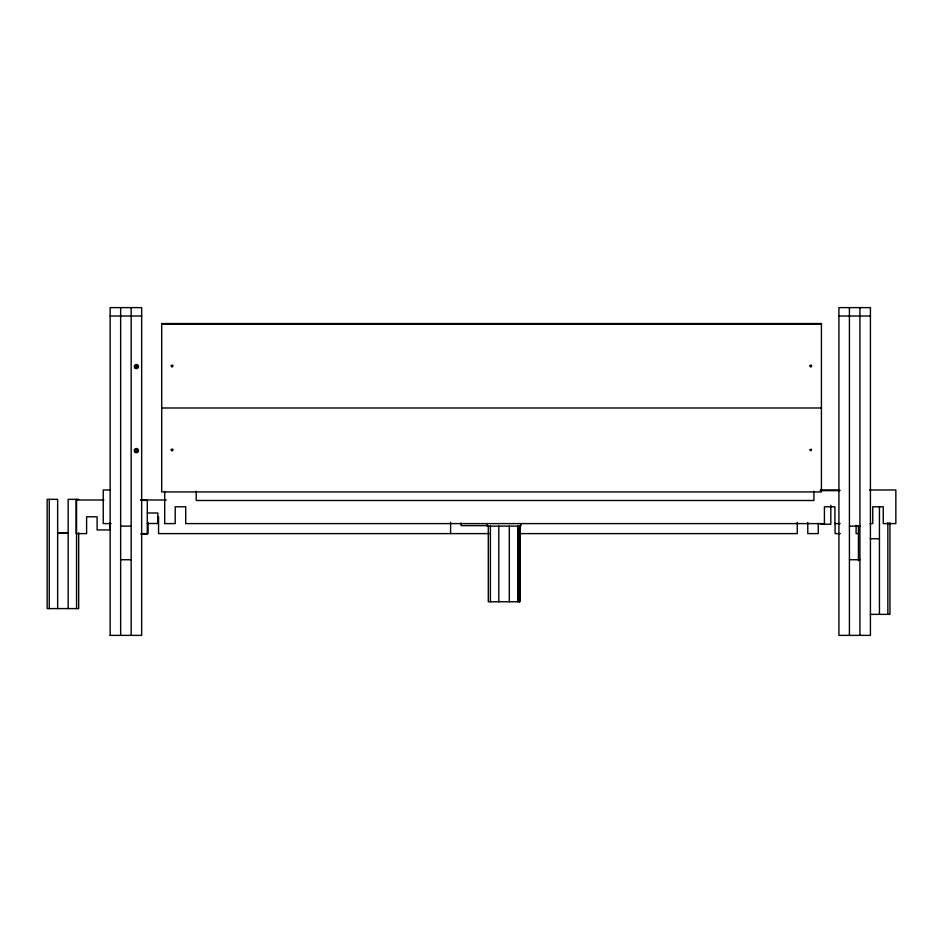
<?xml version="1.0" encoding="UTF-8"?>
<svg xmlns="http://www.w3.org/2000/svg" width="943" height="943" viewBox="0 0 943 943"><rect width="100%" height="100%" fill="white"/><g stroke="black" fill="none" stroke-linecap="round" stroke-linejoin="round"><path stroke-width="1.41" d="M110.142 316.023L141.662 316.023M838.916 316.023L870.424 316.023M161.701 324.038L821.424 324.038M161.701 407.989L821.424 407.989M110.555 489.983L103.247 489.983L103.247 523.601L111.121 523.601M820.375 489.983L839.694 489.983M869.54 489.983L895.85 489.983L895.85 523.601L883.249 523.601L883.249 506.792L872.735 506.792L872.735 523.601L870.118 523.601M820.316 490.631L840.013 490.631M78.67 499.342L68.155 499.342L68.155 608.589M103.871 500.002L76.1 500.002L76.1 533.608L86.603 533.608L86.603 516.799L97.105 516.799L97.105 529.931L109.718 529.931L109.718 522.811M140.413 500.002L166.204 500.002M140.731 500.379L147.297 500.379L147.297 533.997L140.731 533.997M147.297 512.992L157.799 512.992L157.799 523.495L147.297 523.495M840.178 523.601L834.92 523.601L834.92 506.792L824.418 506.792L824.418 523.601L185.712 523.601L185.712 506.792L175.209 506.792L175.209 523.601L164.695 523.601L164.695 491.444M820.316 524.249L830.818 524.249L830.818 505.248M487.413 525.628L461.103 525.628L461.103 523M120.645 526.123L131.16 526.123M849.419 526.123L859.922 526.123M57.653 532.96L68.155 532.96M57.653 533.255L68.155 533.255M141.497 533.608L148.063 533.608L148.063 522.41M489.417 533.608L158.565 533.608L158.565 516.799M518.438 533.608L797.271 533.608L797.271 522.41M840.343 533.608L835.085 533.608L835.085 523.377M858.896 533.608L856.103 533.608L856.103 525.204M870.248 538.736L879.442 538.736M120.645 559.741L131.16 559.741M849.419 559.741L859.922 559.741M870.248 614.365L889.944 614.365L889.944 522.599M110.131 635.382L141.662 635.382L141.662 307.618L110.142 307.618L110.142 635.382M887.846 522.599L887.846 614.365M879.442 506.58L879.442 614.365M859.922 307.618L859.922 635.382M858.436 525.51L858.436 560.767M849.419 307.618L849.419 635.382M818.276 523.377L818.276 533.608L807.774 533.608L807.774 522.41M813.915 491.303L813.915 500.497L196.215 500.497L196.215 491.303M520.866 523.495L520.866 526.123L487.248 526.123L487.248 523.495M519.805 526.123L519.805 601.764L488.309 601.764L488.297 526.123M519.734 526.123L519.617 601.764M519.475 526.123L519.475 601.764M519.287 526.123L519.287 601.764M517.707 526.123L517.707 601.764M509.303 526.123L509.303 601.764M498.8 526.123L498.8 601.764M490.395 526.123L490.395 601.764M450.601 522.233L450.601 533.608M131.16 307.618L131.16 635.382M120.645 307.618L120.645 635.382M78.67 532.842L78.67 608.589L47.15 608.589L47.15 499.342L57.653 499.342L57.653 608.589M76.56 499.342L76.56 608.589M49.248 499.342L49.248 608.589M135.391 366.285C136.676 370.293 138.515 363.456 135.391 366.285M135.391 450.33C136.676 454.337 138.515 447.501 135.391 450.33M171.202 365.743C172.486 369.75 174.314 362.914 171.202 365.743M810.096 449.717C811.051 452.994 812.701 447.489 810.096 449.717M809.931 365.672C810.921 369.762 813.243 363.079 809.931 365.672M171.225 449.587C172.097 453.701 174.632 447.088 171.225 449.587M870.424 307.618L838.916 307.618L838.916 635.382L870.424 635.382L870.424 307.618M821.424 323.543L161.701 323.543L161.701 491.928L821.424 491.928L821.424 323.543M135.356 368.383A2.098 2.098 0 0 0 138.503 366.556A2.098 2.098 0 0 0 135.356 364.741A2.098 2.098 0 0 0 135.356 368.383M135.356 452.416A2.098 2.098 0 0 0 138.503 450.601A2.098 2.098 0 0 0 135.356 448.774A2.098 2.098 0 0 0 135.356 452.416"/></g></svg>
